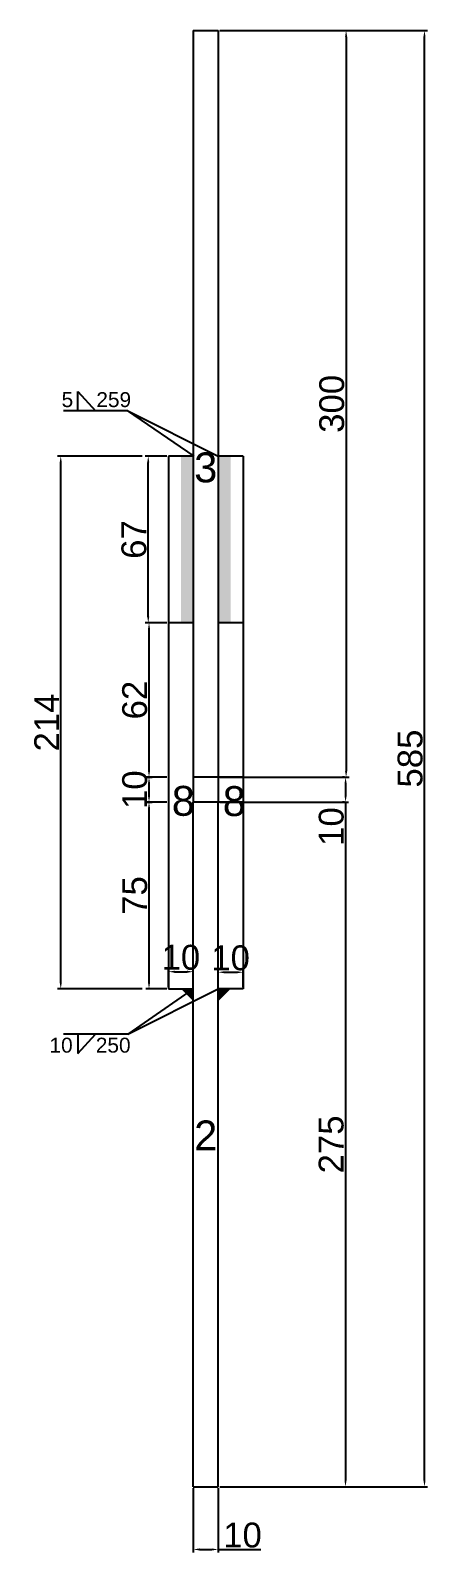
# Model space of a CAD drawing. Header units: millimetres. Extents: x 1455 to 24185, y -7041 to 4772.
# Drawn here: x 3518 to 3678, y -3884 to -3273 of the extents above; entities that cross this region are included whole.
import ezdxf

# ---------------------------------------------------------------- set-up
doc = ezdxf.new("R2010")
doc.units = ezdxf.units.MM
for name, color, linetype in [('尺寸标注', 6, 'Continuous'), ('标号', 4, 'Continuous'), ('焊缝', 250, 'Continuous')]:
    doc.layers.add(name, color=color, linetype=linetype)
doc.styles.get("Standard").update_dxf_attribs({"font": 'arial.ttf'})
doc.dimstyles.new('ISO-25-JHF', dxfattribs={"dimtxt": 10, "dimasz": 2.5, "dimexe": 1.25, "dimexo": 0.625, "dimtad": 1, "dimtxsty": 'Standard', "dimcen": 2.5, "dimadec": 0, "dimazin": 0, "dimtfac": 1, "dimtmove": 0, "dimatfit": 3, "dimfxl": 1, "dimarcsym": 0})

# ---------------------------------------------------------------- blocks, each defined once
blk = doc.blocks.new('*D498')
at = {"layer": 'Defpoints', "color": 0, "transparency": 16777216}
for p in [(3583.84, -3857.61), (3593.84, -3857.61), (3593.84, -3882.81)]:
    blk.add_point(p, dxfattribs=at)
at = {"layer": '尺寸标注', "color": 0, "lineweight": -2, "transparency": 16777216}
for p, q in [((3583.84, -3858.23), (3583.84, -3884.06)), ((3593.84, -3858.23), (3593.84, -3884.06)), ((3586.34, -3882.81), (3591.34, -3882.81)), ((3593.84, -3882.81), (3610.94, -3882.81))]:
    blk.add_line(p, q, dxfattribs=at)
at = {"layer": '尺寸标注', "color": 0, "transparency": 16777216}
for points in [[(3586.34, -3882.39), (3586.34, -3883.22), (3583.84, -3882.81)], [(3591.34, -3882.39), (3591.34, -3883.22), (3593.84, -3882.81)]]:
    blk.add_solid(points, dxfattribs=at)
at = {"layer": '尺寸标注', "color": 0, "transparency": 16777216, "insert": (3603.64, -3877.08), "char_height": 10, "attachment_point": 5}
blk.add_mtext('10', dxfattribs=at)
blk = doc.blocks.new('*D499')
at = {"layer": 'Defpoints', "color": 0, "transparency": 16777216}
for p in [(3583.84, -3650.72), (3573.84, -3657.61), (3583.84, -3657.61)]:
    blk.add_point(p, dxfattribs=at)
at = {"layer": '尺寸标注', "color": 0, "lineweight": -2, "transparency": 16777216}
for p, q in [((3573.84, -3656.98), (3573.84, -3649.47)), ((3583.84, -3656.98), (3583.84, -3649.47)), ((3576.34, -3650.72), (3581.34, -3650.72))]:
    blk.add_line(p, q, dxfattribs=at)
at = {"layer": '尺寸标注', "color": 0, "transparency": 16777216}
for points in [[(3576.34, -3650.31), (3576.34, -3651.14), (3573.84, -3650.72)], [(3581.34, -3650.31), (3581.34, -3651.14), (3583.84, -3650.72)]]:
    blk.add_solid(points, dxfattribs=at)
at = {"layer": '尺寸标注', "color": 0, "transparency": 16777216, "insert": (3578.84, -3644.99), "char_height": 10, "attachment_point": 5}
blk.add_mtext('10', dxfattribs=at)
blk = doc.blocks.new('*D500')
at = {"layer": 'Defpoints', "color": 0, "transparency": 16777216}
for p in [(3603.84, -3650.94), (3593.84, -3657.61), (3603.84, -3657.61)]:
    blk.add_point(p, dxfattribs=at)
at = {"layer": '尺寸标注', "color": 0, "lineweight": -2, "transparency": 16777216}
for p, q in [((3593.84, -3656.98), (3593.84, -3649.69)), ((3603.84, -3656.98), (3603.84, -3649.69)), ((3596.34, -3650.94), (3601.34, -3650.94))]:
    blk.add_line(p, q, dxfattribs=at)
at = {"layer": '尺寸标注', "color": 0, "transparency": 16777216}
for points in [[(3596.34, -3650.52), (3596.34, -3651.36), (3593.84, -3650.94)], [(3601.34, -3650.52), (3601.34, -3651.36), (3603.84, -3650.94)]]:
    blk.add_solid(points, dxfattribs=at)
at = {"layer": '尺寸标注', "color": 0, "transparency": 16777216, "insert": (3598.84, -3645.21), "char_height": 10, "attachment_point": 5}
blk.add_mtext('10', dxfattribs=at)
blk = doc.blocks.new('*D494')
at = {"layer": 'Defpoints', "color": 0, "transparency": 16777216}
for p in [(3593.84, -3272.61), (3593.84, -3572.61), (3645.31, -3572.61)]:
    blk.add_point(p, dxfattribs=at)
at = {"layer": '尺寸标注', "color": 0, "lineweight": -2, "transparency": 16777216}
for p, q in [((3594.46, -3272.61), (3646.56, -3272.61)), ((3645.31, -3275.11), (3645.31, -3570.11)), ((3594.46, -3572.61), (3646.56, -3572.61))]:
    blk.add_line(p, q, dxfattribs=at)
at = {"layer": '尺寸标注', "color": 0, "transparency": 16777216}
for points in [[(3644.89, -3275.11), (3645.72, -3275.11), (3645.31, -3272.61)], [(3644.89, -3570.11), (3645.72, -3570.11), (3645.31, -3572.61)]]:
    blk.add_solid(points, dxfattribs=at)
at = {"layer": '尺寸标注', "color": 0, "transparency": 16777216, "insert": (3639.57, -3422.61), "char_height": 10, "attachment_point": 5, "rotation": 90}
blk.add_mtext('300', dxfattribs=at)
blk = doc.blocks.new('*D495')
at = {"layer": 'Defpoints', "color": 0, "transparency": 16777216}
for p in [(3645.31, -3572.61), (3645.1, -3582.61), (3645.31, -3582.61)]:
    blk.add_point(p, dxfattribs=at)
at = {"layer": '尺寸标注', "color": 0, "lineweight": -2, "transparency": 16777216}
for p, q in [((3644.68, -3572.61), (3643.85, -3572.61)), ((3645.1, -3575.11), (3645.1, -3580.11)), ((3644.68, -3582.61), (3643.85, -3582.61)), ((3645.1, -3582.61), (3645.1, -3599.71))]:
    blk.add_line(p, q, dxfattribs=at)
at = {"layer": '尺寸标注', "color": 0, "transparency": 16777216}
for points in [[(3644.68, -3575.11), (3645.52, -3575.11), (3645.1, -3572.61)], [(3644.68, -3580.11), (3645.52, -3580.11), (3645.1, -3582.61)]]:
    blk.add_solid(points, dxfattribs=at)
at = {"layer": '尺寸标注', "color": 0, "transparency": 16777216, "insert": (3639.37, -3592.41), "char_height": 10, "attachment_point": 5, "rotation": 90}
blk.add_mtext('10', dxfattribs=at)
blk = doc.blocks.new('*D505')
at = {"layer": 'Defpoints', "color": 0, "transparency": 16777216}
for p in [(3593.84, -3272.61), (3676.83, -3272.61), (3593.84, -3857.61)]:
    blk.add_point(p, dxfattribs=at)
at = {"layer": '尺寸标注', "color": 0, "lineweight": -2, "transparency": 16777216}
for p, q in [((3594.46, -3272.61), (3678.08, -3272.61)), ((3676.83, -3855.11), (3676.83, -3275.11)), ((3594.46, -3857.61), (3678.08, -3857.61))]:
    blk.add_line(p, q, dxfattribs=at)
at = {"layer": '尺寸标注', "color": 0, "transparency": 16777216}
for points in [[(3676.42, -3275.11), (3677.25, -3275.11), (3676.83, -3272.61)], [(3676.42, -3855.11), (3677.25, -3855.11), (3676.83, -3857.61)]]:
    blk.add_solid(points, dxfattribs=at)
at = {"layer": '尺寸标注', "color": 0, "transparency": 16777216, "insert": (3671.1, -3565.11), "char_height": 10, "attachment_point": 5, "rotation": 90}
blk.add_mtext('585', dxfattribs=at)
blk = doc.blocks.new('*D506')
at = {"layer": 'Defpoints', "color": 0, "transparency": 16777216}
for p in [(3593.84, -3582.61), (3593.84, -3857.61), (3645.06, -3857.61)]:
    blk.add_point(p, dxfattribs=at)
at = {"layer": '尺寸标注', "color": 0, "lineweight": -2, "transparency": 16777216}
for p, q in [((3594.46, -3582.61), (3646.31, -3582.61)), ((3645.06, -3585.11), (3645.06, -3855.11)), ((3594.46, -3857.61), (3646.31, -3857.61))]:
    blk.add_line(p, q, dxfattribs=at)
at = {"layer": '尺寸标注', "color": 0, "transparency": 16777216}
for points in [[(3644.65, -3585.11), (3645.48, -3585.11), (3645.06, -3582.61)], [(3644.65, -3855.11), (3645.48, -3855.11), (3645.06, -3857.61)]]:
    blk.add_solid(points, dxfattribs=at)
at = {"layer": '尺寸标注', "color": 0, "transparency": 16777216, "insert": (3639.33, -3720.11), "char_height": 10, "attachment_point": 5, "rotation": 90}
blk.add_mtext('275', dxfattribs=at)
blk = doc.blocks.new('*D508')
at = {"layer": 'Defpoints', "color": 0, "transparency": 16777216}
for p in [(3566.03, -3582.61), (3573.84, -3582.61), (3573.84, -3657.61)]:
    blk.add_point(p, dxfattribs=at)
at = {"layer": '尺寸标注', "color": 0, "lineweight": -2, "transparency": 16777216}
for p, q in [((3573.21, -3582.61), (3564.78, -3582.61)), ((3566.03, -3655.11), (3566.03, -3585.11)), ((3573.21, -3657.61), (3564.78, -3657.61))]:
    blk.add_line(p, q, dxfattribs=at)
at = {"layer": '尺寸标注', "color": 0, "transparency": 16777216}
for points in [[(3565.62, -3585.11), (3566.45, -3585.11), (3566.03, -3582.61)], [(3565.62, -3655.11), (3566.45, -3655.11), (3566.03, -3657.61)]]:
    blk.add_solid(points, dxfattribs=at)
at = {"layer": '尺寸标注', "color": 0, "transparency": 16777216, "insert": (3560.32, -3620.11), "char_height": 10, "attachment_point": 5, "rotation": 90}
blk.add_mtext('75', dxfattribs=at)
blk = doc.blocks.new('*D509')
at = {"layer": 'Defpoints', "color": 0, "transparency": 16777216}
for p in [(3566.03, -3510.61), (3573.84, -3510.61), (3573.84, -3572.61)]:
    blk.add_point(p, dxfattribs=at)
at = {"layer": '尺寸标注', "color": 0, "lineweight": -2, "transparency": 16777216}
for p, q in [((3573.21, -3510.61), (3564.78, -3510.61)), ((3566.03, -3570.11), (3566.03, -3513.11)), ((3573.21, -3572.61), (3564.78, -3572.61))]:
    blk.add_line(p, q, dxfattribs=at)
at = {"layer": '尺寸标注', "color": 0, "transparency": 16777216}
for points in [[(3565.62, -3513.11), (3566.45, -3513.11), (3566.03, -3510.61)], [(3565.62, -3570.11), (3566.45, -3570.11), (3566.03, -3572.61)]]:
    blk.add_solid(points, dxfattribs=at)
at = {"layer": '尺寸标注', "color": 0, "transparency": 16777216, "insert": (3560.3, -3541.61), "char_height": 10, "attachment_point": 5, "rotation": 90}
blk.add_mtext('62', dxfattribs=at)
blk = doc.blocks.new('*D496')
at = {"layer": 'Defpoints', "color": 0, "transparency": 16777216}
for p in [(3563.84, -3572.61), (3566.03, -3572.61), (3563.84, -3582.61)]:
    blk.add_point(p, dxfattribs=at)
at = {"layer": '尺寸标注', "color": 0, "lineweight": -2, "transparency": 16777216}
for p, q in [((3564.46, -3572.61), (3567.28, -3572.61)), ((3566.03, -3580.11), (3566.03, -3575.11)), ((3564.46, -3582.61), (3567.28, -3582.61))]:
    blk.add_line(p, q, dxfattribs=at)
at = {"layer": '尺寸标注', "color": 0, "transparency": 16777216}
for points in [[(3565.62, -3575.11), (3566.45, -3575.11), (3566.03, -3572.61)], [(3565.62, -3580.11), (3566.45, -3580.11), (3566.03, -3582.61)]]:
    blk.add_solid(points, dxfattribs=at)
at = {"layer": '尺寸标注', "color": 0, "transparency": 16777216, "insert": (3560.3, -3577.61), "char_height": 10, "attachment_point": 5, "rotation": 90}
blk.add_mtext('10', dxfattribs=at)
blk = doc.blocks.new('*D510')
at = {"layer": 'Defpoints', "color": 0, "transparency": 16777216}
for p in [(3565.72, -3443.62), (3573.84, -3443.62), (3573.84, -3510.61)]:
    blk.add_point(p, dxfattribs=at)
at = {"layer": '尺寸标注', "color": 0, "lineweight": -2, "transparency": 16777216}
for p, q in [((3573.21, -3443.62), (3564.47, -3443.62)), ((3565.72, -3508.11), (3565.72, -3446.12)), ((3573.21, -3510.61), (3564.47, -3510.61))]:
    blk.add_line(p, q, dxfattribs=at)
at = {"layer": '尺寸标注', "color": 0, "transparency": 16777216}
for points in [[(3565.3, -3446.12), (3566.14, -3446.12), (3565.72, -3443.62)], [(3565.3, -3508.11), (3566.14, -3508.11), (3565.72, -3510.61)]]:
    blk.add_solid(points, dxfattribs=at)
at = {"layer": '尺寸标注', "color": 0, "transparency": 16777216, "insert": (3559.99, -3477.11), "char_height": 10, "attachment_point": 5, "rotation": 90}
blk.add_mtext('67', dxfattribs=at)
blk = doc.blocks.new('*D481')
at = {"layer": 'Defpoints', "color": 0, "transparency": 16777216}
for p in [(3530.52, -3443.62), (3563.84, -3443.62), (3563.84, -3657.61)]:
    blk.add_point(p, dxfattribs=at)
at = {"layer": '尺寸标注', "color": 0, "lineweight": -2, "transparency": 16777216}
for p, q in [((3563.21, -3443.62), (3529.27, -3443.62)), ((3530.52, -3655.11), (3530.52, -3446.12)), ((3563.21, -3657.61), (3529.27, -3657.61))]:
    blk.add_line(p, q, dxfattribs=at)
at = {"layer": '尺寸标注', "color": 0, "transparency": 16777216}
for points in [[(3530.11, -3446.12), (3530.94, -3446.12), (3530.52, -3443.62)], [(3530.11, -3655.11), (3530.94, -3655.11), (3530.52, -3657.61)]]:
    blk.add_solid(points, dxfattribs=at)
at = {"layer": '尺寸标注', "color": 0, "transparency": 16777216, "insert": (3524.88, -3550.61), "char_height": 10, "attachment_point": 5, "rotation": 90}
blk.add_mtext('214', dxfattribs=at)

msp = doc.modelspace()

# ---------------------------------------------------------------- hatches: boundary and pattern name
at = {"layer": '焊缝'}
h = msp.add_hatch(color=250, dxfattribs=at)
h.dxf.hatch_style = 1
h.paths.add_polyline_path([(3583.853, -3443.62), (3578.853, -3443.62), (3578.853, -3510.608), (3583.853, -3510.608)])
h = msp.add_hatch(color=250, dxfattribs=at)
h.dxf.hatch_style = 1
h.paths.add_polyline_path([(3598.853, -3443.62), (3593.853, -3443.62), (3593.853, -3510.608), (3598.853, -3510.608)])
h = msp.add_hatch(color=250, dxfattribs=at)
h.dxf.hatch_style = 1
h.paths.add_polyline_path([(3583.838, -3662.608), (3578.838, -3657.608), (3583.838, -3657.608)])
h = msp.add_hatch(color=250, dxfattribs=at)
h.dxf.hatch_style = 1
h.paths.add_polyline_path([(3593.838, -3662.608), (3598.838, -3657.608), (3593.838, -3657.608)])

# ---------------------------------------------------------------- linework, layer by layer
for p, q in [((3583.838, -3272.608), (3593.838, -3272.608)), ((3583.838, -3272.608), (3583.838, -3572.608)), ((3593.838, -3272.608), (3593.838, -3572.608)), ((3573.838, -3443.62), (3573.838, -3657.608)), ((3583.838, -3443.62), (3573.838, -3443.62)), ((3603.838, -3443.62), (3593.838, -3443.62)), ((3603.838, -3443.62), (3603.838, -3657.608)), ((3583.838, -3510.608), (3573.838, -3510.608)), ((3603.838, -3510.608), (3593.838, -3510.608)), ((3603.838, -3572.608), (3583.838, -3572.608)), ((3583.838, -3572.608), (3583.838, -3582.608)), ((3593.838, -3572.608), (3593.838, -3582.608)), ((3603.838, -3582.608), (3583.838, -3582.608)), ((3583.838, -3857.608), (3583.838, -3582.608)), ((3593.838, -3857.608), (3593.838, -3582.608)), ((3573.838, -3657.608), (3583.838, -3657.608)), ((3603.838, -3657.608), (3593.838, -3657.608)), ((3583.838, -3857.608), (3593.838, -3857.608))]:
    msp.add_line(p, q)
at = {"layer": '尺寸标注'}
for p, q in [((3537.334, -3425.431), (3537.334, -3417.666)), ((3537.334, -3417.666), (3544.565, -3425.431)), ((3557.447, -3425.431), (3531.684, -3425.431)), ((3584.177, -3443.62), (3557.447, -3425.431)), ((3557.447, -3425.431), (3593.838, -3443.62)), ((3583.838, -3657.608), (3557.447, -3675.797)), ((3557.447, -3675.797), (3593.838, -3657.608)), ((3557.447, -3675.797), (3531.684, -3675.797)), ((3537.334, -3675.797), (3537.334, -3683.562)), ((3537.334, -3683.562), (3544.565, -3675.797))]:
    msp.add_line(p, q, dxfattribs=at)

# ---------------------------------------------------------------- texts
at = {"layer": '尺寸标注', "char_height": 6}
for s, insert, attachment_point in [('5    259', (3530.864, -3417.913), 1), ('\\pt0;10    250', (3525.992, -3683.315), 7)]:
    msp.add_mtext_dynamic_manual_height_columns(s, width=68.30832, gutter_width=12.5, heights=[0], dxfattribs=dict(at, insert=insert, attachment_point=attachment_point))
at = {"layer": '标号', "char_height": 12, "attachment_point": 7}
for s, insert in [('3', (3584.177, -3454.318)), ('8 ', (3575.169, -3588.255)), ('8 ', (3595.659, -3588.356)), ('2 ', (3584.177, -3722.492))]:
    msp.add_mtext_dynamic_manual_height_columns(s, width=70.10425, gutter_width=12.5, heights=[0], dxfattribs=dict(at, insert=insert))

# ---------------------------------------------------------------- dimensions: what is measured, and where the dimension line sits
at = {"layer": '尺寸标注'}
for p1, p2, distance, picture, middle in [((3593.838, -3272.608), (3593.838, -3572.608), 51.469, '*D494', (3639.573, -3422.608)), ((3593.838, -3857.608), (3593.838, -3272.608), -82.995, '*D505', (3671.103, -3565.108)), ((3573.838, -3572.608), (3573.838, -3510.608), 7.805, '*D509', (3560.303, -3541.608)), ((3645.307, -3572.608), (3645.307, -3582.608), -0.208, '*D495', (3639.368, -3592.407)), ((3573.838, -3657.608), (3573.838, -3582.608), 7.805, '*D508', (3560.323, -3620.108)), ((3593.838, -3582.608), (3593.838, -3857.608), 51.227, '*D506', (3639.334, -3720.108))]:
    dim = msp.add_aligned_dim(p1=p1, p2=p2, distance=distance, dimstyle='ISO-25-JHF', dxfattribs=at)
    dim.commit()
    dim.dimension.update_dxf_attribs({"geometry": picture, "text_midpoint": middle})
for p1, p2, distance, text, picture, middle in [((3563.838, -3657.608), (3563.838, -3443.62), 33.315, '214', '*D481', (3524.877, -3550.614)), ((3573.838, -3510.608), (3573.838, -3443.62), 8.118, '67', '*D510', (3559.989, -3477.114))]:
    dim = msp.add_aligned_dim(p1=p1, p2=p2, distance=distance, text=text, dimstyle='ISO-25-JHF', dxfattribs=at)
    dim.commit()
    dim.dimension.update_dxf_attribs({"geometry": picture, "text_midpoint": middle})
for base, p1, p2, angle, picture, middle in [((3566.033, -3572.608), (3563.838, -3582.608), (3563.838, -3572.608), 90, '*D496', (3566.033, -3577.608)), ((3583.838, -3650.725), (3573.838, -3657.608), (3583.838, -3657.608), 0, '*D499', (3578.838, -3650.725)), ((3603.838, -3650.939), (3593.838, -3657.608), (3603.838, -3657.608), 0, '*D500', (3598.838, -3650.939)), ((3593.838, -3882.806), (3583.838, -3857.608), (3593.838, -3857.608), 0, '*D498', (3603.638, -3882.806))]:
    dim = msp.add_linear_dim(base=base, p1=p1, p2=p2, angle=angle, dimstyle='ISO-25-JHF', dxfattribs=at)
    dim.commit()
    dim.dimension.update_dxf_attribs({"geometry": picture, "text_midpoint": middle, "dimtype": 161})

doc.saveas('drawing.dxf')
